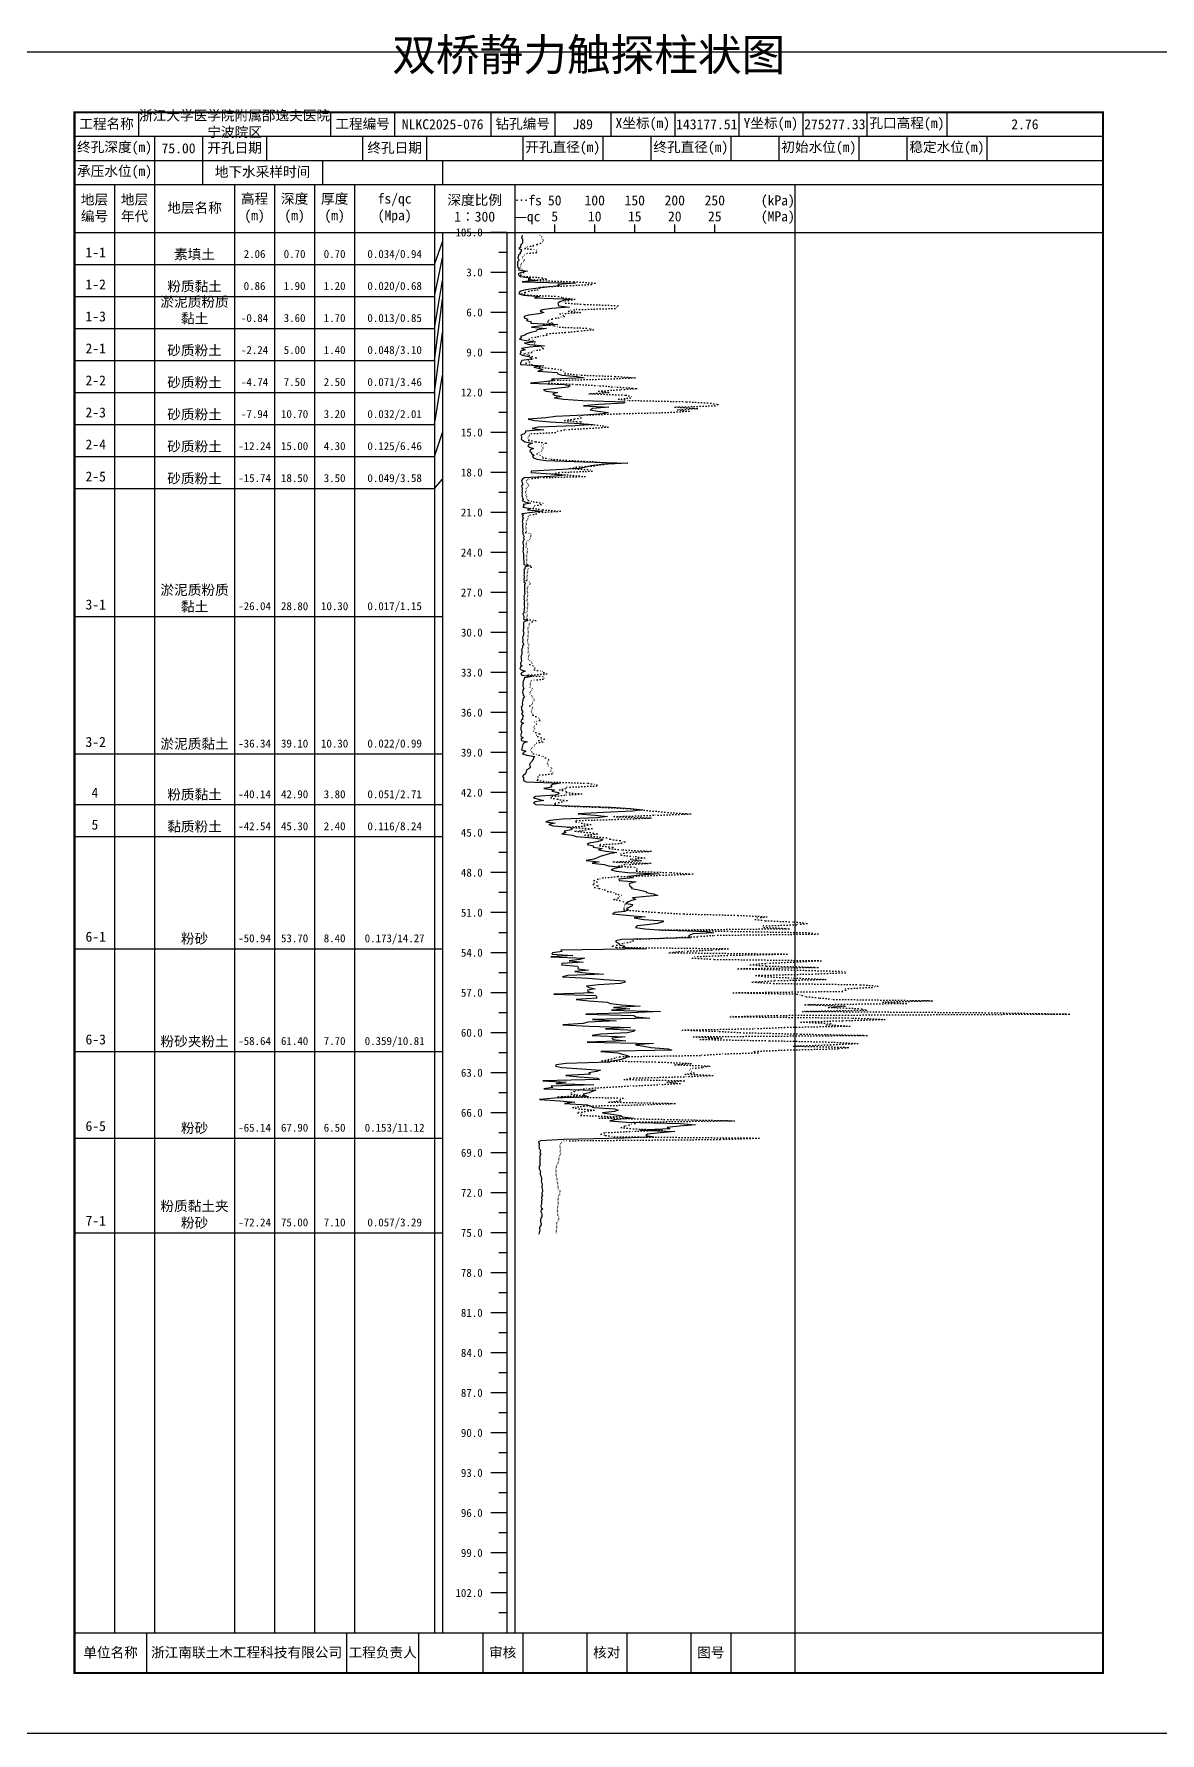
# Model space of a CAD drawing. Extents: x 297 to 65340, y 0 to 425.
# Drawn here: x 26442.9 to 26724.3, y 0 to 424.6 of the extents above; entities that cross this region are included whole.
import ezdxf
from ezdxf.enums import TextEntityAlignment as Align

# ---------------------------------------------------------------- set-up
doc = ezdxf.new("R2010")
doc.units = 0
doc.linetypes.add('DOT', pattern=[6.35, 0, -6.35])
doc.layers.add('FRAME', color=7, linetype='CONTINUOUS')
doc.layers.add('STRATUM', color=7, linetype='CONTINUOUS')
doc.styles.add('ST', font='')
doc.styles.get('ST').set_extended_font_data('SimSun')

msp = doc.modelspace()

# ---------------------------------------------------------------- linework, layer by layer
at = {"layer": 'FRAME', "color": 245, "linetype": 'Continuous'}
msp.add_lwpolyline([(26433, 0), (26730, 0), (26730, 420), (26433, 420)], close=True, dxfattribs=at)
at = {"layer": 'FRAME', "linetype": 'Continuous', "const_width": 0.5}
msp.add_lwpolyline([(26453, 15), (26710, 15), (26710, 405), (26453, 405)], close=True, dxfattribs=at)
at = {"layer": 'FRAME', "color": 0, "linetype": 'Continuous'}
for points in [[(26469, 405), (26469, 399)], [(26517, 405), (26517, 399)], [(26533, 405), (26533, 399)], [(26557, 405), (26557, 399)], [(26573, 405), (26573, 399)], [(26587, 405), (26587, 399)], [(26603, 405), (26603, 399)], [(26619, 405), (26619, 399)], [(26635, 405), (26635, 399)], [(26651, 405), (26651, 399)], [(26671, 405), (26671, 399)], [(26710, 405), (26710, 399)], [(26453, 399), (26710, 399)], [(26473, 399), (26473, 393)], [(26485, 399), (26485, 393)], [(26501, 399), (26501, 393)], [(26525, 399), (26525, 393)], [(26541, 399), (26541, 393)], [(26565, 399), (26565, 393)], [(26585, 399), (26585, 393)], [(26597, 399), (26597, 393)], [(26617, 399), (26617, 393)], [(26629, 399), (26629, 393)], [(26649, 399), (26649, 393)], [(26661, 399), (26661, 393)], [(26681, 399), (26681, 393)], [(26710, 399), (26710, 393)], [(26453, 393), (26710, 393)], [(26473, 393), (26473, 387)], [(26485, 393), (26485, 387)], [(26515, 393), (26515, 387)], [(26545, 393), (26545, 387)], [(26453, 387), (26710, 387)], [(26463, 387), (26463, 25)], [(26473, 387), (26473, 25)], [(26493, 387), (26493, 25)], [(26503, 387), (26503, 25)], [(26513, 387), (26513, 25)], [(26523, 387), (26523, 25)], [(26543, 387), (26543, 25)], [(26563, 387), (26563, 25)], [(26633, 387), (26633, 25)], [(26453, 375), (26710, 375)], [(26545, 375), (26545, 25)], [(26561, 375), (26561, 25)], [(26573, 375), (26573, 377)], [(26583, 375), (26583, 377)], [(26593, 375), (26593, 377)], [(26603, 375), (26603, 377)], [(26613, 375), (26613, 377)], [(26453, 25), (26710, 25)], [(26471, 25), (26471, 15)], [(26521, 25), (26521, 15)], [(26539, 25), (26539, 15)], [(26555, 25), (26555, 15)], [(26565, 25), (26565, 15)], [(26581, 25), (26581, 15)], [(26591, 25), (26591, 15)], [(26607, 25), (26607, 15)], [(26617, 25), (26617, 15)], [(26633, 25), (26633, 15)]]:
    msp.add_lwpolyline(points, dxfattribs=at)
at = {"layer": 'STRATUM', "linetype": 'Continuous'}
for points in [[(26561, 375), (26557, 375)], [(26564.86, 374.33), (26564.78, 374), (26564.72, 373.67), (26564.98, 373.33), (26564.98, 373), (26564.94, 372.67), (26564.94, 372.33), (26564.64, 372), (26564.4, 371.67), (26564.5, 371.33), (26564.06, 371), (26564.72, 370.67), (26564.62, 370.33), (26564.34, 370), (26564.34, 369.67), (26563.98, 369.33), (26563.84, 369), (26563.82, 368.67), (26563.96, 368.33), (26564.02, 368), (26563.72, 367.67), (26563.74, 367.33), (26563.72, 367), (26563.74, 366.67), (26563.76, 366.33), (26564.12, 366), (26563.96, 365.67), (26566.2, 365.33), (26564.6, 365), (26563.84, 364.67), (26564, 364.33), (26564.46, 364), (26566.96, 363.67), (26566.4, 363.33), (26568.6, 363), (26564.88, 362.67), (26578.22, 362.33), (26573.82, 362), (26574.22, 361.67), (26571.04, 361.33), (26568.28, 361), (26565.72, 360.67), (26564.56, 360.33), (26564.12, 360), (26564.04, 359.67), (26565.24, 359.33), (26569.28, 359), (26567.96, 358.67), (26577.48, 358.33), (26575.18, 358), (26574.28, 357.67), (26573.82, 357.33), (26573.88, 357), (26573.94, 356.67), (26576.72, 356.33), (26572.3, 356), (26569.86, 355.67), (26569.36, 355.33), (26570.26, 355), (26569, 354.67), (26566.44, 354.33), (26565.36, 354), (26565.38, 353.67), (26566.32, 353.33), (26565.94, 353), (26567.1, 352.67), (26567, 352.33), (26573.78, 352), (26569.86, 351.67), (26567.2, 351.33), (26570.92, 351), (26568.52, 350.67), (26568.42, 350.33), (26567.02, 350), (26566.02, 349.67), (26565.54, 349.33), (26564.44, 349), (26564.66, 348.67), (26564.22, 348.33), (26565.9, 348), (26568.22, 347.67), (26565.48, 347.33), (26566.8, 347), (26570.48, 346.67), (26566.68, 346.33), (26564.72, 346), (26565.64, 345.67), (26564.46, 345.33), (26564.54, 345), (26564.32, 344.67), (26564.86, 344.33), (26566.52, 344), (26567.14, 343.67), (26567.24, 343.33), (26564.78, 343), (26564.64, 342.67), (26564.42, 342.33), (26564.44, 342), (26570.3, 341.67), (26567.8, 341.33), (26569.3, 341), (26570.04, 340.67), (26568.82, 340.33), (26573.58, 340), (26573.8, 339.67), (26574.78, 339.33), (26578.62, 339), (26580.32, 338.67), (26572.18, 338.33), (26573, 338), (26570.36, 337.67), (26566.92, 337.33), (26575.46, 337), (26576.82, 336.67), (26576.26, 336.33), (26573.32, 336), (26570.2, 335.67), (26570.8, 335.33), (26573.72, 335), (26572.52, 334.67), (26572.96, 334.33), (26574.7, 334), (26572.94, 333.67), (26575.18, 333.33), (26580, 333), (26590.58, 332.67), (26590.24, 332.33), (26584, 332), (26580.2, 331.67), (26586.56, 331.33), (26582.46, 331), (26581.82, 330.67), (26583.74, 330.33), (26586.36, 330), (26585.12, 329.67), (26580.4, 329.33), (26573.18, 329), (26570.76, 328.67), (26566.34, 328.33), (26568.06, 328), (26571.84, 327.67), (26577.98, 327.33), (26582.58, 327), (26578.12, 326.67), (26568.88, 326.33), (26567.34, 326), (26570.32, 325.67), (26565.72, 325.33), (26565.72, 325), (26565.4, 324.67), (26564.56, 324.33), (26564.66, 324), (26564.68, 323.67), (26564.6, 323.33), (26565.08, 323), (26565.56, 322.67), (26567.44, 322.33), (26566.52, 322), (26566.32, 321.67), (26566.64, 321.33), (26567.72, 321), (26566.84, 320.67), (26566.82, 320.33), (26567.18, 320), (26567.18, 319.67), (26567.84, 319.33), (26567.44, 319), (26567.68, 318.67), (26568.5, 318.33), (26570.74, 318), (26580.22, 317.67), (26591.24, 317.33), (26584.78, 317), (26582, 316.67), (26580.9, 316.33), (26579.26, 316), (26573.48, 315.67), (26567.16, 315.33), (26567.02, 315), (26572.08, 314.67), (26575.68, 314.33), (26571.92, 314), (26565.38, 313.67), (26564.92, 313.33), (26564.72, 313), (26564.82, 312.67), (26564.94, 312.33), (26564.96, 312), (26564.7, 311.67), (26564.82, 311.33), (26564.92, 311), (26564.76, 310.67), (26564.9, 310.33), (26564.78, 310), (26564.86, 309.67), (26564.76, 309.33), (26564.84, 309), (26564.96, 308.67), (26565.08, 308.33), (26564.86, 308), (26565.52, 307.67), (26567.06, 307.33), (26565.1, 307), (26565.4, 306.67), (26565.04, 306.33), (26567, 306), (26566.22, 305.67), (26570.04, 305.33), (26567.34, 305), (26564.78, 304.67), (26565.2, 304.33), (26564.84, 304), (26565.18, 303.67), (26564.96, 303.33), (26564.96, 303), (26564.84, 302.67), (26565.04, 302.33), (26564.96, 302), (26564.98, 301.67), (26564.94, 301.33), (26565, 301), (26565.04, 300.67), (26564.94, 300.33), (26565.02, 300), (26565.02, 299.67), (26565.18, 299.33), (26565.32, 299), (26565.22, 298.67), (26565.38, 298.33), (26565.22, 298), (26565, 297.67), (26565.06, 297.33), (26565.12, 297), (26565.22, 296.67), (26565.1, 296.33), (26565.1, 296), (26565.14, 295.67), (26565, 295.33), (26565.14, 295), (26565.22, 294.67), (26565.18, 294.33), (26565.2, 294), (26565.24, 293.67), (26565.16, 293.33), (26565.26, 293), (26565.28, 292.67), (26565.28, 292.33), (26565.26, 292), (26566.62, 291.67), (26565.5, 291.33), (26565.6, 291), (26565.28, 290.67), (26565.38, 290.33), (26565.38, 290), (26565.36, 289.67), (26565.32, 289.33), (26565.34, 289), (26565.34, 288.67), (26565.3, 288.33), (26565.36, 288), (26565.3, 287.67), (26565.66, 287.33), (26565.42, 287), (26565.42, 286.67), (26565.48, 286.33), (26565.48, 286), (26565.42, 285.67), (26565.44, 285.33), (26565.44, 285), (26565.5, 284.67), (26565.4, 284.33), (26565.3, 284), (26565.36, 283.67), (26565.26, 283.33), (26565.42, 283), (26565.4, 282.67), (26565.4, 282.33), (26565.4, 282), (26565.38, 281.67), (26565.44, 281.33), (26565.34, 281), (26565.38, 280.67), (26565.32, 280.33), (26565.34, 280), (26565.02, 279.67), (26565.22, 279.33), (26565.32, 279), (26565.3, 278.67), (26565.16, 278.33), (26566.32, 278), (26565.3, 277.67), (26565.24, 277.33), (26565.24, 277), (26565.22, 276.67), (26565.2, 276.33), (26565.16, 276), (26565.14, 275.67), (26565.08, 275.33), (26565.26, 275), (26565.16, 274.67), (26565.16, 274.33), (26565.04, 274), (26564.98, 273.67), (26565.04, 273.33), (26565.04, 273), (26564.94, 272.67), (26565.14, 272.33), (26565.2, 272), (26564.94, 271.67), (26564.96, 271.33), (26564.9, 271), (26564.74, 270.67), (26564.78, 270.33), (26564.78, 270), (26564.82, 269.67), (26564.66, 269.33), (26564.52, 269), (26564.62, 268.67), (26564.64, 268.33), (26564.74, 268), (26564.6, 267.67), (26564.44, 267.33), (26564.46, 267), (26564.86, 266.67), (26564.44, 266.33), (26564.32, 266), (26564.64, 265.67), (26565.62, 265.33), (26564.9, 265), (26564.56, 264.67), (26564.76, 264.33), (26567.38, 264), (26565.34, 263.67), (26565.4, 263.33), (26565.16, 263), (26565.02, 262.67), (26565.1, 262.33), (26565.06, 262), (26565, 261.67), (26565.14, 261.33), (26565.32, 261), (26565, 260.67), (26565.04, 260.33), (26564.98, 260), (26565.1, 259.67), (26565.12, 259.33), (26565.48, 259), (26565.2, 258.67), (26565.02, 258.33), (26565, 258), (26564.92, 257.67), (26564.88, 257.33), (26564.98, 257), (26564.86, 256.67), (26564.6, 256.33), (26564.74, 256), (26564.72, 255.67), (26564.92, 255.33), (26564.96, 255), (26564.7, 254.67), (26564.98, 254.33), (26565.16, 254), (26564.86, 253.67), (26565.04, 253.33), (26564.6, 253), (26564.56, 252.67), (26565.24, 252.33), (26564.66, 252), (26564.58, 251.67), (26564.52, 251.33), (26564.56, 251), (26564.56, 250.67), (26564.66, 250.33), (26564.7, 250), (26564.6, 249.67), (26564.44, 249.33), (26564.58, 249), (26565.1, 248.67), (26564.54, 248.33), (26564.68, 248), (26566.14, 247.67), (26565.18, 247.33), (26565.04, 247), (26564.98, 246.67), (26564.9, 246.33), (26564.78, 246), (26564.72, 245.67), (26565.78, 245.33), (26565.3, 245), (26564.98, 244.67), (26566, 244.33), (26568.06, 244), (26567.66, 243.67), (26567.64, 243.33), (26567.34, 243), (26567.24, 242.67), (26566.84, 242.33), (26566.7, 242), (26566.8, 241.67), (26566.96, 241.33), (26566.58, 241), (26566.04, 240.67), (26565.88, 240.33), (26565.8, 240), (26565.66, 239.67), (26565.22, 239.33), (26564.98, 239), (26565.32, 238.67), (26565.16, 238.33), (26565.16, 238), (26565.86, 237.67), (26574.42, 237.33), (26572.48, 237), (26572.04, 236.67), (26572.26, 236.33), (26570.32, 236), (26572.96, 235.67), (26572.32, 235.33), (26573.94, 235), (26574.06, 234.67), (26573.12, 234.33), (26568.16, 234), (26567.74, 233.67), (26568.96, 233.33), (26570.24, 233), (26568.12, 232.67), (26567.72, 232.33), (26568.32, 232), (26576.68, 231.67), (26587.06, 231.33), (26591.9, 231), (26595, 230.67), (26592.42, 230.33), (26585.2, 230), (26578.9, 229.67), (26583.08, 229.33), (26586.2, 229), (26583.62, 228.67), (26574.96, 228.33), (26571.76, 228), (26570.76, 227.67), (26573.14, 227.33), (26571.5, 227), (26572.6, 226.67), (26576.9, 226.33), (26577.38, 226), (26577.08, 225.67), (26575.32, 225.33), (26575.8, 225), (26574.76, 224.67), (26577.32, 224.33), (26578.32, 224), (26582.44, 223.67), (26584.94, 223.33), (26584.66, 223), (26583.62, 222.67), (26581.62, 222.33), (26581.08, 222), (26582.66, 221.67), (26582.62, 221.33), (26584.82, 221), (26583.92, 220.67), (26585.88, 220.33), (26588.54, 220), (26586.66, 219.67), (26585.52, 219.33), (26584.34, 219), (26583.58, 218.67), (26582.88, 218.33), (26580.82, 218), (26584.1, 217.67), (26582.38, 217.33), (26585.34, 217), (26586.44, 216.67), (26589.86, 216.33), (26587.88, 216), (26587.1, 215.67), (26588.36, 215.33), (26591.28, 215), (26599.08, 214.67), (26594.08, 214.33), (26591.54, 214), (26592.64, 213.67), (26589.06, 213.33), (26589.08, 213), (26593.3, 212.67), (26591.72, 212.33), (26591.62, 212), (26591.74, 211.67), (26592.3, 211.33), (26592.22, 211), (26594, 210.67), (26595.86, 210.33), (26595.94, 210), (26597.7, 209.67), (26598.74, 209.33), (26595.88, 209), (26592.46, 208.67), (26593.26, 208.33), (26592.28, 208), (26591.36, 207.67), (26590.84, 207.33), (26592.44, 207), (26592.32, 206.67), (26591.52, 206.33), (26590.96, 206), (26591.44, 205.67), (26590.52, 205.33), (26588.02, 205), (26587.44, 204.67), (26591.82, 204.33), (26595.62, 204), (26592.88, 203.67), (26595.3, 203.33), (26600.12, 203), (26600.1, 202.67), (26598.68, 202.33), (26596.12, 202), (26593.64, 201.67), (26593.16, 201.33), (26595.54, 201), (26598.96, 200.67), (26610.84, 200.33), (26612.74, 200), (26607.62, 199.67), (26606.54, 199.33), (26606.48, 199), (26606.92, 198.67), (26589.7, 198.33), (26588.26, 198), (26588.24, 197.67), (26589.08, 197.33), (26589.14, 197), (26590.56, 196.67), (26590.12, 196.33), (26595.84, 196), (26574.52, 195.67), (26574.9, 195.33), (26572.42, 195), (26572.32, 194.67), (26577.54, 194.33), (26572.06, 194), (26580.48, 193.67), (26579.26, 193.33), (26576.6, 193), (26580.14, 192.67), (26574.76, 192.33), (26574.72, 192), (26578.72, 191.67), (26578.9, 191.33), (26578.8, 191), (26581.46, 190.67), (26578.02, 190.33), (26580.58, 190), (26585.16, 189.67), (26576.26, 189.33), (26574.94, 189), (26581.48, 188.67), (26585.46, 188.33), (26590.32, 188), (26590.64, 187.67), (26589.48, 187.33), (26583.94, 187), (26580.96, 186.67), (26581.62, 186.33), (26583.14, 186), (26581.18, 185.67), (26581.26, 185.33), (26582.72, 185), (26572.82, 184.67), (26583.26, 184.33), (26583.44, 184), (26583.54, 183.67), (26578.38, 183.33), (26581.56, 183), (26586.14, 182.67), (26586.9, 182.33), (26589.78, 182), (26594.36, 181.67), (26587.66, 181.33), (26591.78, 181), (26587.18, 180.67), (26599.46, 180.33), (26592.02, 180), (26580.76, 179.67), (26592.76, 179.33), (26593.26, 179), (26596.8, 178.67), (26582.46, 178.33), (26588.34, 178), (26581.38, 177.67), (26580.08, 177.33), (26575.02, 177), (26581.62, 176.67), (26591.94, 176.33), (26585.68, 176), (26593.08, 175.67), (26592.68, 175.33), (26591.08, 175), (26584.42, 174.67), (26582.4, 174.33), (26590.6, 174), (26587.28, 173.67), (26587.6, 173.33), (26590.8, 173), (26581.14, 172.67), (26597.7, 172.33), (26593.16, 172), (26595.26, 171.67), (26596.98, 171.33), (26601.38, 171), (26602.24, 170.67), (26584.54, 170.33), (26588.8, 170), (26589.96, 169.67), (26591.28, 169.33), (26591.28, 169), (26590.62, 168.67), (26589.64, 168.33), (26587.88, 168), (26586.72, 167.67), (26575.86, 167.33), (26573.4, 167), (26573.2, 166.67), (26574.76, 166.33), (26579.78, 166), (26584.46, 165.67), (26583.4, 165.33), (26581.54, 165), (26581.94, 164.67), (26575.76, 164.33), (26579.22, 164), (26583.76, 163.67), (26584.22, 163.33), (26570.04, 163), (26575.88, 162.67), (26573.38, 162.33), (26582.76, 162), (26572.12, 161.67), (26572.52, 161.33), (26570.28, 161), (26583.26, 160.67), (26582.34, 160.33), (26581.62, 160), (26580.1, 159.67), (26580.5, 159.33), (26581.46, 159), (26573.02, 158.67), (26569.22, 158.33), (26574.26, 158), (26578.06, 157.67), (26575.46, 157.33), (26581.2, 157), (26582, 156.67), (26582.72, 156.33), (26587.92, 156), (26588.84, 155.67), (26587.9, 155.33), (26584.9, 155), (26587.3, 154.67), (26589.42, 154.33), (26589.94, 154), (26592.66, 153.67), (26588.54, 153.33), (26586.8, 153), (26590.96, 152.67), (26604.34, 152.33), (26608.14, 152), (26604.22, 151.67), (26601.06, 151.33), (26601.76, 151), (26594.26, 150.67), (26603.04, 150.33), (26599.46, 150), (26596.2, 149.67), (26595.78, 149.33), (26597.76, 149), (26590.26, 148.67), (26575.22, 148.33), (26569.46, 148), (26568.88, 147.67), (26569.1, 147.33), (26569.12, 147), (26569, 146.67), (26569.1, 146.33), (26569.12, 146), (26569.42, 145.67), (26569.34, 145.33), (26569.26, 145), (26569.5, 144.67), (26569.32, 144.33), (26569.28, 144), (26569.3, 143.67), (26569.28, 143.33), (26569.24, 143), (26569.26, 142.67), (26569.28, 142.33), (26569.36, 142), (26569.14, 141.67), (26569.1, 141.33), (26569.08, 141), (26569.28, 140.67), (26569.48, 140.33), (26569.38, 140), (26569.4, 139.67), (26569.46, 139.33), (26569.58, 139), (26569.68, 138.67), (26569.66, 138.33), (26569.6, 138), (26569.68, 137.67), (26569.8, 137.33), (26569.84, 137), (26569.82, 136.67), (26569.82, 136.33), (26569.9, 136), (26569.98, 135.67), (26569.94, 135.33), (26569.76, 135), (26569.82, 134.67), (26569.92, 134.33), (26569.66, 134), (26569.68, 133.67), (26569.84, 133.33), (26569.7, 133), (26569.72, 132.67), (26569.68, 132.33), (26569.64, 132), (26569.56, 131.67), (26569.62, 131.33), (26570.04, 131), (26569.58, 130.67), (26569.56, 130.33), (26569.66, 130), (26569.82, 129.67), (26569.78, 129.33), (26569.78, 129), (26569.5, 128.67), (26569.42, 128.33), (26569.46, 128), (26569.48, 127.67), (26569.62, 127.33), (26569.6, 127), (26569.34, 126.67), (26569.22, 126.33), (26569.22, 126), (26569.28, 125.67), (26569.16, 125.33), (26569.1, 125), (26569.06, 124.67)], [(26543, 367), (26545, 372.67)], [(26561, 370), (26559, 370)], [(26453, 367), (26463, 367)], [(26463, 367), (26473, 367)], [(26473, 367), (26493, 367)], [(26493, 367), (26503, 367)], [(26503, 367), (26513, 367)], [(26513, 367), (26523, 367)], [(26523, 367), (26543, 367)], [(26543, 359), (26545, 368.67)], [(26543, 351), (26545, 363)], [(26561, 365), (26557, 365)], [(26453, 359), (26463, 359)], [(26463, 359), (26473, 359)], [(26473, 359), (26493, 359)], [(26493, 359), (26503, 359)], [(26503, 359), (26513, 359)], [(26513, 359), (26523, 359)], [(26523, 359), (26543, 359)], [(26543, 343), (26545, 358.33)], [(26561, 360), (26559, 360)], [(26561, 355), (26557, 355)], [(26453, 351), (26463, 351)], [(26463, 351), (26473, 351)], [(26473, 351), (26493, 351)], [(26493, 351), (26503, 351)], [(26503, 351), (26513, 351)], [(26513, 351), (26523, 351)], [(26523, 351), (26543, 351)], [(26543, 335), (26545, 350)], [(26561, 350), (26559, 350)], [(26561, 345), (26557, 345)], [(26453, 343), (26463, 343)], [(26463, 343), (26473, 343)], [(26473, 343), (26493, 343)], [(26493, 343), (26503, 343)], [(26503, 343), (26513, 343)], [(26513, 343), (26523, 343)], [(26523, 343), (26543, 343)], [(26561, 340), (26559, 340)], [(26543, 327), (26545, 339.33)], [(26453, 335), (26463, 335)], [(26463, 335), (26473, 335)], [(26473, 335), (26493, 335)], [(26493, 335), (26503, 335)], [(26503, 335), (26513, 335)], [(26513, 335), (26523, 335)], [(26523, 335), (26543, 335)], [(26561, 335), (26557, 335)], [(26453, 327), (26463, 327)], [(26463, 327), (26473, 327)], [(26473, 327), (26493, 327)], [(26493, 327), (26503, 327)], [(26503, 327), (26513, 327)], [(26513, 327), (26523, 327)], [(26523, 327), (26543, 327)], [(26561, 330), (26559, 330)], [(26543, 319), (26545, 325)], [(26561, 325), (26557, 325)], [(26453, 319), (26463, 319)], [(26463, 319), (26473, 319)], [(26473, 319), (26493, 319)], [(26493, 319), (26503, 319)], [(26503, 319), (26513, 319)], [(26513, 319), (26523, 319)], [(26523, 319), (26543, 319)], [(26561, 320), (26559, 320)], [(26561, 315), (26557, 315)], [(26453, 311), (26463, 311)], [(26463, 311), (26473, 311)], [(26473, 311), (26493, 311)], [(26493, 311), (26503, 311)], [(26503, 311), (26513, 311)], [(26513, 311), (26523, 311)], [(26523, 311), (26543, 311)], [(26543, 311), (26545, 313.33)], [(26561, 310), (26559, 310)], [(26561, 305), (26557, 305)], [(26561, 300), (26559, 300)], [(26561, 295), (26557, 295)], [(26561, 290), (26559, 290)], [(26561, 285), (26557, 285)], [(26453, 279), (26463, 279)], [(26463, 279), (26473, 279)], [(26473, 279), (26493, 279)], [(26493, 279), (26503, 279)], [(26503, 279), (26513, 279)], [(26513, 279), (26523, 279)], [(26523, 279), (26543, 279)], [(26543, 279), (26545, 279)], [(26561, 280), (26559, 280)], [(26561, 275), (26557, 275)], [(26561, 270), (26559, 270)], [(26561, 265), (26557, 265)], [(26561, 260), (26559, 260)], [(26561, 255), (26557, 255)], [(26561, 250), (26559, 250)], [(26453, 244.67), (26463, 244.67)], [(26463, 244.67), (26473, 244.67)], [(26473, 244.67), (26493, 244.67)], [(26493, 244.67), (26503, 244.67)], [(26503, 244.67), (26513, 244.67)], [(26513, 244.67), (26523, 244.67)], [(26523, 244.67), (26543, 244.67)], [(26543, 244.67), (26545, 244.67)], [(26561, 245), (26557, 245)], [(26561, 240), (26559, 240)], [(26561, 235), (26557, 235)], [(26453, 232), (26463, 232)], [(26463, 232), (26473, 232)], [(26473, 232), (26493, 232)], [(26493, 232), (26503, 232)], [(26503, 232), (26513, 232)], [(26513, 232), (26523, 232)], [(26523, 232), (26543, 232)], [(26543, 232), (26545, 232)], [(26561, 230), (26559, 230)], [(26453, 224), (26463, 224)], [(26463, 224), (26473, 224)], [(26473, 224), (26493, 224)], [(26493, 224), (26503, 224)], [(26503, 224), (26513, 224)], [(26513, 224), (26523, 224)], [(26523, 224), (26543, 224)], [(26543, 224), (26545, 224)], [(26561, 225), (26557, 225)], [(26561, 220), (26559, 220)], [(26561, 215), (26557, 215)], [(26561, 210), (26559, 210)], [(26561, 205), (26557, 205)], [(26561, 200), (26559, 200)], [(26453, 196), (26463, 196)], [(26463, 196), (26473, 196)], [(26473, 196), (26493, 196)], [(26493, 196), (26503, 196)], [(26503, 196), (26513, 196)], [(26513, 196), (26523, 196)], [(26523, 196), (26543, 196)], [(26543, 196), (26545, 196)], [(26561, 195), (26557, 195)], [(26561, 190), (26559, 190)], [(26561, 185), (26557, 185)], [(26561, 180), (26559, 180)], [(26561, 175), (26557, 175)], [(26453, 170.33), (26463, 170.33)], [(26463, 170.33), (26473, 170.33)], [(26473, 170.33), (26493, 170.33)], [(26493, 170.33), (26503, 170.33)], [(26503, 170.33), (26513, 170.33)], [(26513, 170.33), (26523, 170.33)], [(26523, 170.33), (26543, 170.33)], [(26543, 170.33), (26545, 170.33)], [(26561, 170), (26559, 170)], [(26561, 165), (26557, 165)], [(26561, 160), (26559, 160)], [(26561, 155), (26557, 155)], [(26453, 148.67), (26463, 148.67)], [(26463, 148.67), (26473, 148.67)], [(26473, 148.67), (26493, 148.67)], [(26493, 148.67), (26503, 148.67)], [(26503, 148.67), (26513, 148.67)], [(26513, 148.67), (26523, 148.67)], [(26523, 148.67), (26543, 148.67)], [(26543, 148.67), (26545, 148.67)], [(26561, 150), (26559, 150)], [(26561, 145), (26557, 145)], [(26561, 140), (26559, 140)], [(26561, 135), (26557, 135)], [(26561, 130), (26559, 130)], [(26453, 125), (26463, 125)], [(26463, 125), (26473, 125)], [(26473, 125), (26493, 125)], [(26493, 125), (26503, 125)], [(26503, 125), (26513, 125)], [(26513, 125), (26523, 125)], [(26523, 125), (26543, 125)], [(26543, 125), (26545, 125)], [(26561, 125), (26557, 125)], [(26561, 120), (26559, 120)], [(26561, 115), (26557, 115)], [(26561, 110), (26559, 110)], [(26561, 105), (26557, 105)], [(26561, 100), (26559, 100)], [(26561, 95), (26557, 95)], [(26561, 90), (26559, 90)], [(26561, 85), (26557, 85)], [(26561, 80), (26559, 80)], [(26561, 75), (26557, 75)], [(26561, 70), (26559, 70)], [(26561, 65), (26557, 65)], [(26561, 60), (26559, 60)], [(26561, 55), (26557, 55)], [(26561, 50), (26559, 50)], [(26561, 45), (26557, 45)], [(26561, 40), (26559, 40)], [(26561, 35), (26557, 35)], [(26561, 30), (26559, 30)]]:
    msp.add_lwpolyline(points, dxfattribs=at)
at = {"layer": 'STRATUM', "linetype": 'DOT', "ltscale": 0.1}
msp.add_lwpolyline([(26569.26, 374.33), (26569.7, 374), (26569.72, 373.67), (26570, 373.33), (26570.18, 373), (26569.92, 372.67), (26569.48, 372.33), (26568.5, 372), (26567.64, 371.67), (26565.88, 371.33), (26565.58, 371), (26568.44, 370.67), (26568.44, 370.33), (26568.36, 370), (26565.94, 369.67), (26565.54, 369.33), (26565.04, 369), (26564.94, 368.67), (26565.38, 368.33), (26565.38, 368), (26565.18, 367.67), (26564.7, 367.33), (26564.54, 367), (26564.46, 366.67), (26564.32, 366.33), (26564.54, 366), (26564.9, 365.67), (26565.32, 365.33), (26565.22, 365), (26564.56, 364.67), (26564.56, 364.33), (26565.4, 364), (26569.86, 363.67), (26570.88, 363.33), (26566.5, 363), (26577.9, 362.67), (26583.04, 362.33), (26582.08, 362), (26576.04, 361.67), (26569.08, 361.33), (26569.24, 361), (26568.72, 360.67), (26566.52, 360.33), (26565.52, 360), (26564.7, 359.67), (26566.4, 359.33), (26573.94, 359), (26575.12, 358.67), (26577.96, 358.33), (26576.42, 358), (26575.26, 357.67), (26575.8, 357.33), (26580.56, 357), (26589, 356.67), (26588.46, 356.33), (26588.04, 356), (26577.84, 355.67), (26576.54, 355.33), (26579.36, 355), (26574.4, 354.67), (26575.08, 354.33), (26575.34, 354), (26573.98, 353.67), (26572.32, 353.33), (26571.42, 353), (26571.28, 352.67), (26572.42, 352.33), (26570.3, 352), (26572.96, 351.67), (26574.26, 351.33), (26582, 351), (26582.64, 350.67), (26578.68, 350.33), (26575.56, 350), (26570.92, 349.67), (26570.92, 349.33), (26568.88, 349), (26567.28, 348.67), (26566.64, 348.33), (26567.7, 348), (26567.88, 347.67), (26568.02, 347.33), (26567.84, 347), (26568.16, 346.67), (26569.86, 346.33), (26570.08, 346), (26569.3, 345.67), (26567.36, 345.33), (26567.18, 345), (26565.36, 344.67), (26566.62, 344.33), (26567.4, 344), (26568.34, 343.67), (26567.16, 343.33), (26566.36, 343), (26566.66, 342.67), (26565.88, 342.33), (26567.26, 342), (26568.34, 341.67), (26569.24, 341.33), (26572.36, 341), (26574.52, 340.67), (26575.18, 340.33), (26575.56, 340), (26575.6, 339.67), (26579.76, 339.33), (26588.22, 339), (26592.98, 338.67), (26585.5, 338.33), (26572.4, 338), (26571.62, 337.67), (26571.56, 337.33), (26578.62, 337), (26584.36, 336.67), (26588.7, 336.33), (26593.4, 336), (26589.28, 335.67), (26584.02, 335.33), (26586.48, 335), (26581.66, 334.67), (26590.82, 334.33), (26592.26, 334), (26591.86, 333.67), (26589, 333.33), (26591.7, 333), (26606.02, 332.67), (26612.02, 332.33), (26613.72, 332), (26613.02, 331.67), (26603.08, 331.33), (26608.62, 331), (26603.76, 330.67), (26606.52, 330.33), (26601.36, 330), (26589.22, 329.67), (26579.86, 329.33), (26579.16, 329), (26579.52, 328.67), (26577.82, 328.33), (26575.52, 328), (26579.52, 327.67), (26578.68, 327.33), (26581.46, 327), (26585.02, 326.67), (26586.26, 326.33), (26581.02, 326), (26575.34, 325.67), (26573.66, 325.33), (26573.12, 325), (26566.74, 324.67), (26566.64, 324.33), (26566.64, 324), (26566.26, 323.67), (26566.46, 323.33), (26566.54, 323), (26568.36, 322.67), (26570.9, 322.33), (26570.18, 322), (26569.72, 321.67), (26570.06, 321.33), (26570.12, 321), (26569.86, 320.67), (26569.68, 320.33), (26569.1, 320), (26568.64, 319.67), (26569.36, 319.33), (26569.86, 319), (26570.08, 318.67), (26572.16, 318.33), (26576.68, 318), (26583.36, 317.67), (26586.82, 317.33), (26585.1, 317), (26582.82, 316.67), (26578.4, 316.33), (26576.76, 316), (26581.9, 315.67), (26582.28, 315.33), (26574, 315), (26572.52, 314.67), (26576.94, 314.33), (26580.56, 314), (26568.84, 313.67), (26566.26, 313.33), (26565.96, 313), (26565.86, 312.67), (26566.1, 312.33), (26566.38, 312), (26566.5, 311.67), (26566.18, 311.33), (26565.82, 311), (26565.86, 310.67), (26565.74, 310.33), (26565.7, 310), (26565.84, 309.67), (26565.78, 309.33), (26565.98, 309), (26565.98, 308.67), (26566.18, 308.33), (26566.44, 308), (26567.82, 307.67), (26570.1, 307.33), (26569.54, 307), (26567.88, 306.67), (26567.7, 306.33), (26567.6, 306), (26570.1, 305.67), (26574.38, 305.33), (26568.92, 305), (26568.4, 304.67), (26566.64, 304.33), (26566.36, 304), (26566.32, 303.67), (26566.26, 303.33), (26565.94, 303), (26565.88, 302.67), (26565.86, 302.33), (26565.86, 302), (26565.74, 301.67), (26565.84, 301.33), (26565.78, 301), (26565.8, 300.67), (26565.84, 300.33), (26565.8, 300), (26567.08, 299.67), (26566.92, 299.33), (26566.92, 299), (26566.94, 298.67), (26566.82, 298.33), (26566.36, 298), (26565.88, 297.67), (26565.86, 297.33), (26565.84, 297), (26565.86, 296.67), (26565.8, 296.33), (26566.26, 296), (26566.08, 295.67), (26566.12, 295.33), (26566.12, 295), (26566.08, 294.67), (26565.88, 294.33), (26565.92, 294), (26565.94, 293.67), (26565.98, 293.33), (26565.94, 293), (26565.92, 292.67), (26565.94, 292.33), (26566.18, 292), (26566.98, 291.67), (26567.08, 291.33), (26566.42, 291), (26566.26, 290.67), (26566.18, 290.33), (26566.14, 290), (26566.1, 289.67), (26566.12, 289.33), (26566.08, 289), (26566.04, 288.67), (26566.08, 288.33), (26565.94, 288), (26566.64, 287.67), (26566.88, 287.33), (26566.74, 287), (26566.34, 286.67), (26566.12, 286.33), (26566.16, 286), (26566.12, 285.67), (26566.1, 285.33), (26566.16, 285), (26566.26, 284.67), (26566.18, 284.33), (26566.16, 284), (26566.06, 283.67), (26566.12, 283.33), (26566.02, 283), (26566.08, 282.67), (26566.18, 282.33), (26566.18, 282), (26566.18, 281.67), (26566.16, 281.33), (26566.12, 281), (26566.16, 280.67), (26566.12, 280.33), (26565.8, 280), (26566.12, 279.67), (26566.1, 279.33), (26566.06, 279), (26565.94, 278.67), (26566.12, 278.33), (26568.22, 278), (26567.4, 277.67), (26566.68, 277.33), (26566.6, 277), (26566.58, 276.67), (26566.34, 276.33), (26566.26, 276), (26566.3, 275.67), (26566.34, 275.33), (26566.34, 275), (26566.36, 274.67), (26566.28, 274.33), (26566.28, 274), (26566.26, 273.67), (26566.22, 273.33), (26566.14, 273), (26566.2, 272.67), (26566.3, 272.33), (26566.5, 272), (26566.5, 271.67), (26566.3, 271.33), (26566.36, 271), (26566.4, 270.67), (26566.34, 270.33), (26566.3, 270), (26566.62, 269.67), (26566.5, 269.33), (26566.5, 269), (26566.4, 268.67), (26566.36, 268.33), (26566.74, 268), (26567.22, 267.67), (26567.4, 267.33), (26566.76, 267), (26567.7, 266.67), (26567.96, 266.33), (26567.92, 266), (26567.96, 265.67), (26569.88, 265.33), (26570.28, 265), (26570.98, 264.67), (26566.26, 264.33), (26570.06, 264), (26570.3, 263.67), (26570.06, 263.33), (26567.16, 263), (26567.02, 262.67), (26566.88, 262.33), (26566.84, 262), (26566.84, 261.67), (26566.8, 261.33), (26567.36, 261), (26567.3, 260.67), (26567.02, 260.33), (26566.78, 260), (26566.76, 259.67), (26567.18, 259.33), (26567.3, 259), (26567.5, 258.67), (26567.8, 258.33), (26567.96, 258), (26567.48, 257.67), (26567.44, 257.33), (26567.24, 257), (26566.78, 256.67), (26567.5, 256.33), (26567.46, 256), (26567.22, 255.67), (26567.08, 255.33), (26567.18, 255), (26567.44, 254.67), (26567.6, 254.33), (26568.26, 254), (26568.92, 253.67), (26569.24, 253.33), (26569.16, 253), (26567.88, 252.67), (26568.34, 252.33), (26568.5, 252), (26567.9, 251.67), (26567.82, 251.33), (26567.96, 251), (26567.8, 250.67), (26567.68, 250.33), (26568.26, 250), (26569.24, 249.67), (26568.44, 249.33), (26568.78, 249), (26569.58, 248.67), (26570.4, 248.33), (26569.02, 248), (26569.94, 247.67), (26568.44, 247.33), (26568.02, 247), (26567.96, 246.67), (26567.44, 246.33), (26567.3, 246), (26566.98, 245.67), (26567.16, 245.33), (26567.3, 245), (26567.7, 244.67), (26569.1, 244.33), (26570.1, 244), (26570.7, 243.67), (26571.42, 243.33), (26571.54, 243), (26571.28, 242.67), (26571.12, 242.33), (26571.24, 242), (26571.38, 241.67), (26572, 241.33), (26572.22, 241), (26571.94, 240.67), (26572.04, 240.33), (26572.62, 240), (26572.26, 239.67), (26569.22, 239.33), (26568.76, 239), (26568.82, 238.67), (26568.7, 238.33), (26568.7, 238), (26571.44, 237.67), (26581.46, 237.33), (26583.54, 237), (26583.46, 236.67), (26575.94, 236.33), (26575.7, 236), (26574.26, 235.67), (26575.9, 235.33), (26575.98, 235), (26579.68, 234.67), (26575.42, 234.33), (26572.26, 234), (26572.1, 233.67), (26573.74, 233.33), (26576.06, 233), (26574.76, 232.67), (26573.02, 232.33), (26573.08, 232), (26575.1, 231.67), (26584.3, 231.33), (26591.28, 231), (26594.64, 230.67), (26598.32, 230.33), (26601.34, 230), (26606.94, 229.67), (26597.58, 229.33), (26587.82, 229), (26597.06, 228.67), (26588.86, 228.33), (26578.24, 228), (26578.32, 227.67), (26579.74, 227.33), (26581.94, 227), (26580.48, 226.67), (26576.28, 226.33), (26582.28, 226), (26580.7, 225.67), (26578.14, 225.33), (26581.86, 225), (26583.6, 224.67), (26580.62, 224.33), (26582.88, 224), (26585.9, 223.67), (26586.96, 223.33), (26589.34, 223), (26590.54, 222.67), (26589.64, 222.33), (26584.2, 222), (26584.32, 221.67), (26587.5, 221.33), (26586.68, 221), (26590.1, 220.67), (26597.06, 220.33), (26591.02, 220), (26589.48, 219.67), (26589.68, 219.33), (26593.24, 219), (26595.44, 218.67), (26591.98, 218.33), (26594.56, 218), (26587.68, 217.67), (26596.96, 217.33), (26590.42, 217), (26589.1, 216.67), (26593.02, 216.33), (26593.5, 216), (26593.46, 215.67), (26593.52, 215.33), (26602.12, 215), (26607.44, 214.67), (26599.28, 214.33), (26588.66, 214), (26585.06, 213.67), (26583.74, 213.33), (26582.82, 213), (26583.56, 212.67), (26582.76, 212.33), (26582.68, 212), (26583.74, 211.67), (26583.04, 211.33), (26584.16, 211), (26585.54, 210.67), (26586.28, 210.33), (26587.76, 210), (26588.26, 209.67), (26589.8, 209.33), (26589.28, 209), (26588.82, 208.67), (26587.82, 208.33), (26589.3, 208), (26590.22, 207.67), (26590.66, 207.33), (26590.58, 207), (26590.52, 206.67), (26590.32, 206.33), (26590.28, 206), (26590.38, 205.67), (26595.08, 205.33), (26599.14, 205), (26605.34, 204.67), (26618.82, 204.33), (26625.94, 204), (26623.54, 203.67), (26623.2, 203.33), (26625.72, 203), (26632.84, 202.67), (26635.98, 202.33), (26633.3, 202), (26625.04, 201.67), (26625.36, 201.33), (26631.48, 201), (26599.28, 200.67), (26617.34, 200.33), (26636.6, 200), (26638.74, 199.67), (26612.54, 199.33), (26608.56, 199), (26600.98, 198.67), (26592.3, 198.33), (26592.6, 198), (26591.9, 197.67), (26589.9, 197.33), (26589.24, 197), (26587.44, 196.67), (26588.5, 196.33), (26616.24, 196), (26612.16, 195.67), (26604.86, 195.33), (26601.66, 195), (26630.98, 194.67), (26616.1, 194.33), (26608, 194), (26607.46, 193.67), (26613.02, 193.33), (26639.54, 193), (26632.72, 192.67), (26625.58, 192.33), (26621.96, 192), (26626, 191.67), (26638.76, 191.33), (26618.84, 191), (26632.2, 190.67), (26645.4, 190.33), (26645.56, 190), (26637.32, 189.67), (26623.3, 189.33), (26625.58, 189), (26632.86, 188.67), (26640.7, 188.33), (26627.8, 188), (26622.42, 187.67), (26627.74, 187.33), (26649.5, 187), (26653.64, 186.67), (26652.28, 186.33), (26645.54, 186), (26645.64, 185.67), (26644.84, 185.33), (26617.7, 185), (26633.56, 184.67), (26634.8, 184.33), (26635.94, 184), (26639.34, 183.67), (26642.76, 183.33), (26667.36, 183), (26655.04, 182.67), (26660.84, 182.33), (26635.56, 182), (26645.52, 181.67), (26641.5, 181.33), (26649.74, 181), (26650.84, 180.67), (26634.98, 180.33), (26681.48, 180), (26701.52, 179.67), (26628.54, 179.33), (26616.9, 179), (26647.54, 178.67), (26655.44, 178.33), (26644.8, 178), (26634.56, 177.67), (26641.88, 177.33), (26640.92, 177), (26646.68, 176.67), (26630.44, 176.33), (26622.5, 176), (26604.96, 175.67), (26614.24, 175.33), (26620.26, 175), (26634.58, 174.67), (26651, 174.33), (26607.8, 174), (26614.56, 173.67), (26609.4, 173.33), (26626.78, 173), (26641.48, 172.67), (26648.66, 172.33), (26641.88, 172), (26632.72, 171.67), (26646.32, 171.33), (26643.76, 171), (26630.44, 170.67), (26622.96, 170.33), (26623.72, 170), (26614.22, 169.67), (26609.26, 169.33), (26589.16, 169), (26587.92, 168.67), (26586.44, 168.33), (26584.88, 168), (26599.14, 167.67), (26607.04, 167.33), (26603.14, 167), (26611.68, 166.67), (26609.76, 166.33), (26607.04, 166), (26606.68, 165.67), (26607.16, 165.33), (26607.74, 165), (26605.7, 164.67), (26612.46, 164.33), (26605.26, 164), (26591.82, 163.67), (26590.4, 163.33), (26605.32, 163), (26601.18, 162.67), (26604.3, 162.33), (26598.56, 162), (26591.28, 161.67), (26585.36, 161.33), (26580.3, 161), (26578.96, 160.67), (26577.9, 160.33), (26577.12, 160), (26577.18, 159.67), (26580, 159.33), (26573.9, 159), (26590.04, 158.67), (26589.32, 158.33), (26589.28, 158), (26586.6, 157.67), (26603.02, 157.33), (26595.1, 157), (26580.28, 156.67), (26577.58, 156.33), (26579.08, 156), (26582.8, 155.67), (26580.52, 155.33), (26578.86, 155), (26579.7, 154.67), (26579.62, 154.33), (26589.22, 154), (26584.22, 153.67), (26601.28, 153.33), (26617.82, 153), (26592.78, 152.67), (26593.02, 152.33), (26591.6, 152), (26590.46, 151.67), (26589.66, 151.33), (26592.68, 151), (26599.76, 150.67), (26591.7, 150.33), (26585.32, 150), (26584.6, 149.67), (26585.78, 149.33), (26587.94, 149), (26624.04, 148.67), (26614.24, 148.33), (26575.38, 148), (26574.74, 147.67), (26574.46, 147.33), (26574.32, 147), (26574.26, 146.67), (26574.3, 146.33), (26574.5, 146), (26574.4, 145.67), (26574.32, 145.33), (26574.46, 145), (26574.46, 144.67), (26574.2, 144.33), (26574.04, 144), (26574.04, 143.67), (26573.96, 143.33), (26573.98, 143), (26573.88, 142.67), (26573.9, 142.33), (26573.42, 142), (26573.42, 141.67), (26573.34, 141.33), (26573.28, 141), (26573.34, 140.67), (26573.26, 140.33), (26573.24, 140), (26573.26, 139.67), (26573.34, 139.33), (26573.4, 139), (26573.5, 138.67), (26573.5, 138.33), (26573.54, 138), (26573.6, 137.67), (26573.66, 137.33), (26573.72, 137), (26573.74, 136.67), (26573.82, 136.33), (26573.9, 136), (26574.26, 135.67), (26574.26, 135.33), (26574.22, 135), (26574.22, 134.67), (26573.94, 134.33), (26573.88, 134), (26573.9, 133.67), (26573.76, 133.33), (26573.74, 133), (26573.9, 132.67), (26573.84, 132.33), (26573.8, 132), (26573.72, 131.67), (26573.74, 131.33), (26573.66, 131), (26573.62, 130.67), (26573.66, 130.33), (26573.7, 130), (26573.72, 129.67), (26573.66, 129.33), (26573.94, 129), (26573.92, 128.67), (26573.98, 128.33), (26573.9, 128), (26573.46, 127.67), (26573.46, 127.33), (26573.42, 127), (26573.46, 126.67), (26573.42, 126.33), (26573.46, 126), (26573.42, 125.67), (26573.36, 125.33), (26573.36, 125), (26573.36, 124.67)], dxfattribs=at)

# ---------------------------------------------------------------- texts
at = {"layer": 'FRAME', "style": 'ST'}
msp.add_text('双桥静力触探柱状图', height=8, dxfattribs=at).set_placement((26581.5, 413), align=Align.BOTTOM_CENTER)
for s, p in [('…fs', (26563, 383)), ('—qc', (26563, 379))]:
    msp.add_text(s, height=2.5, dxfattribs=at).set_placement(p, align=Align.MIDDLE_LEFT)
for s, p in [('50', (26573, 383)), ('100', (26583, 383)), ('150', (26593, 383)), ('200', (26603, 383)), ('250', (26613, 383)), ('5', (26573, 379)), ('10', (26583, 379)), ('15', (26593, 379)), ('20', (26603, 379)), ('25', (26613, 379))]:
    msp.add_text(s, height=2.5, dxfattribs=at).set_placement(p, align=Align.MIDDLE_CENTER)
for s, p in [('(kPa)', (26633, 383)), ('(MPa)', (26633, 379))]:
    msp.add_text(s, height=2.5, dxfattribs=at).set_placement(p, align=Align.MIDDLE_RIGHT)
at = {"layer": 'FRAME', "char_height": 2.5, "attachment_point": 5, "style": 'ST'}
for s, insert, width in [('工程名称', (26461, 402), 16), ('浙江大学医学院附属邵逸夫医院宁波院区', (26493, 402), 48), ('工程编号', (26525, 402), 16), ('钻孔编号', (26565, 402), 16), ('X坐标(m)', (26595, 402), 16), ('Y坐标(m)', (26627, 402), 16), ('孔口高程(m)', (26661, 402), 20), ('NLKC2025-076', (26545, 402), 24), ('J89', (26580, 402), 14), ('143177.51', (26611, 402), 16), ('275277.33', (26643, 402), 16), ('2.76', (26690.5, 402), 39), ('终孔深度(m)', (26463, 396), 20), ('75.00', (26479, 396), 12), ('开孔日期', (26493, 396), 16), ('终孔日期', (26533, 396), 16), ('开孔直径(m)', (26575, 396), 20), ('终孔直径(m)', (26607, 396), 20), ('初始水位(m)', (26639, 396), 20), ('稳定水位(m)', (26671, 396), 20), ('承压水位(m)', (26463, 390), 20), ('地下水采样时间', (26500, 390), 30), ('地层编号', (26458, 381), 10), ('地层年代', (26468, 381), 10), ('地层名称', (26483, 381), 20), ('高程\\P(m)', (26498, 381), 10), ('深度\\P(m)', (26508, 381), 10), ('厚度\\P(m)', (26518, 381), 10), ('fs/qc\\P(Mpa)', (26533, 381), 20), ('深度比例\\P1∶300', (26553, 381), 20), ('单位名称', (26462, 20), 18), ('浙江南联土木工程科技有限公司', (26496, 20), 50), ('工程负责人', (26530, 20), 18), ('审核', (26560, 20), 10), ('核对', (26586, 20), 10), ('图号', (26612, 20), 10)]:
    msp.add_mtext(s, dxfattribs=dict(at, insert=insert, width=width))
at = {"layer": 'STRATUM', "style": 'ST'}
for s, p in [('105.0', (26555, 375)), ('3.0', (26555, 365)), ('6.0', (26555, 355)), ('9.0', (26555, 345)), ('12.0', (26555, 335)), ('15.0', (26555, 325)), ('18.0', (26555, 315)), ('21.0', (26555, 305)), ('24.0', (26555, 295)), ('27.0', (26555, 285)), ('30.0', (26555, 275)), ('33.0', (26555, 265)), ('36.0', (26555, 255)), ('39.0', (26555, 245)), ('42.0', (26555, 235)), ('45.0', (26555, 225)), ('48.0', (26555, 215)), ('51.0', (26555, 205)), ('54.0', (26555, 195)), ('57.0', (26555, 185)), ('60.0', (26555, 175)), ('63.0', (26555, 165)), ('66.0', (26555, 155)), ('69.0', (26555, 145)), ('72.0', (26555, 135)), ('75.0', (26555, 125)), ('78.0', (26555, 115)), ('81.0', (26555, 105)), ('84.0', (26555, 95)), ('87.0', (26555, 85)), ('90.0', (26555, 75)), ('93.0', (26555, 65)), ('96.0', (26555, 55)), ('99.0', (26555, 45)), ('102.0', (26555, 35))]:
    msp.add_text(s, height=2, dxfattribs=at).set_placement(p, align=Align.MIDDLE_RIGHT)
for s, p in [('1-1', (26455.75, 370)), ('1-2', (26455.75, 362)), ('1-3', (26455.75, 354)), ('2-1', (26455.75, 346)), ('2-2', (26455.75, 338)), ('2-3', (26455.75, 330)), ('2-4', (26455.75, 322)), ('2-5', (26455.75, 314)), ('3-1', (26455.75, 282)), ('3-2', (26455.75, 247.67)), ('4', (26457.25, 235)), ('5', (26457.25, 227)), ('6-1', (26455.75, 199)), ('6-3', (26455.75, 173.33)), ('6-5', (26455.75, 151.67)), ('7-1', (26455.75, 128))]:
    msp.add_text(s, height=2.5, dxfattribs=at).set_placement(p, align=Align.MIDDLE_LEFT)
for s, p in [('2.06', (26498, 368)), ('0.70', (26508, 368)), ('0.70', (26518, 368)), ('0.034/0.94', (26533, 368)), ('0.86', (26498, 360)), ('1.90', (26508, 360)), ('1.20', (26518, 360)), ('0.020/0.68', (26533, 360)), ('-0.84', (26498, 352)), ('3.60', (26508, 352)), ('1.70', (26518, 352)), ('0.013/0.85', (26533, 352)), ('-2.24', (26498, 344)), ('5.00', (26508, 344)), ('1.40', (26518, 344)), ('0.048/3.10', (26533, 344)), ('-4.74', (26498, 336)), ('7.50', (26508, 336)), ('2.50', (26518, 336)), ('0.071/3.46', (26533, 336)), ('-7.94', (26498, 328)), ('10.70', (26508, 328)), ('3.20', (26518, 328)), ('0.032/2.01', (26533, 328)), ('0.125/6.46', (26533, 320)), ('-12.24', (26498, 320)), ('15.00', (26508, 320)), ('4.30', (26518, 320)), ('-15.74', (26498, 312)), ('18.50', (26508, 312)), ('3.50', (26518, 312)), ('0.049/3.58', (26533, 312)), ('-26.04', (26498, 280)), ('28.80', (26508, 280)), ('10.30', (26518, 280)), ('0.017/1.15', (26533, 280)), ('-36.34', (26498, 245.67)), ('39.10', (26508, 245.67)), ('10.30', (26518, 245.67)), ('0.022/0.99', (26533, 245.67)), ('-40.14', (26498, 233)), ('42.90', (26508, 233)), ('3.80', (26518, 233)), ('0.051/2.71', (26533, 233)), ('-42.54', (26498, 225)), ('45.30', (26508, 225)), ('2.40', (26518, 225)), ('0.116/8.24', (26533, 225)), ('-50.94', (26498, 197)), ('53.70', (26508, 197)), ('8.40', (26518, 197)), ('0.173/14.27', (26533, 197)), ('0.359/10.81', (26533, 171.33)), ('-58.64', (26498, 171.33)), ('61.40', (26508, 171.33)), ('7.70', (26518, 171.33)), ('-65.14', (26498, 149.67)), ('67.90', (26508, 149.67)), ('6.50', (26518, 149.67)), ('0.153/11.12', (26533, 149.67)), ('-72.24', (26498, 126)), ('75.00', (26508, 126)), ('7.10', (26518, 126)), ('0.057/3.29', (26533, 126))]:
    msp.add_text(s, height=2, dxfattribs=at).set_placement(p, align=Align.BOTTOM_CENTER)
at = {"layer": 'STRATUM', "char_height": 2.5, "width": 20, "attachment_point": 8, "style": 'ST'}
for s, insert in [('素填土', (26483, 368)), ('粉质黏土', (26483, 360)), ('淤泥质粉质黏土', (26483, 352)), ('砂质粉土', (26483, 344)), ('砂质粉土', (26483, 336)), ('砂质粉土', (26483, 328)), ('砂质粉土', (26483, 320)), ('砂质粉土', (26483, 312)), ('淤泥质粉质黏土', (26483, 280)), ('淤泥质黏土', (26483, 245.67)), ('粉质黏土', (26483, 233)), ('黏质粉土', (26483, 225)), ('粉砂', (26483, 197)), ('粉砂夹粉土', (26483, 171.33)), ('粉砂', (26483, 149.67)), ('粉质黏土夹粉砂', (26483, 126))]:
    msp.add_mtext(s, dxfattribs=dict(at, insert=insert))

doc.saveas('drawing.dxf')
